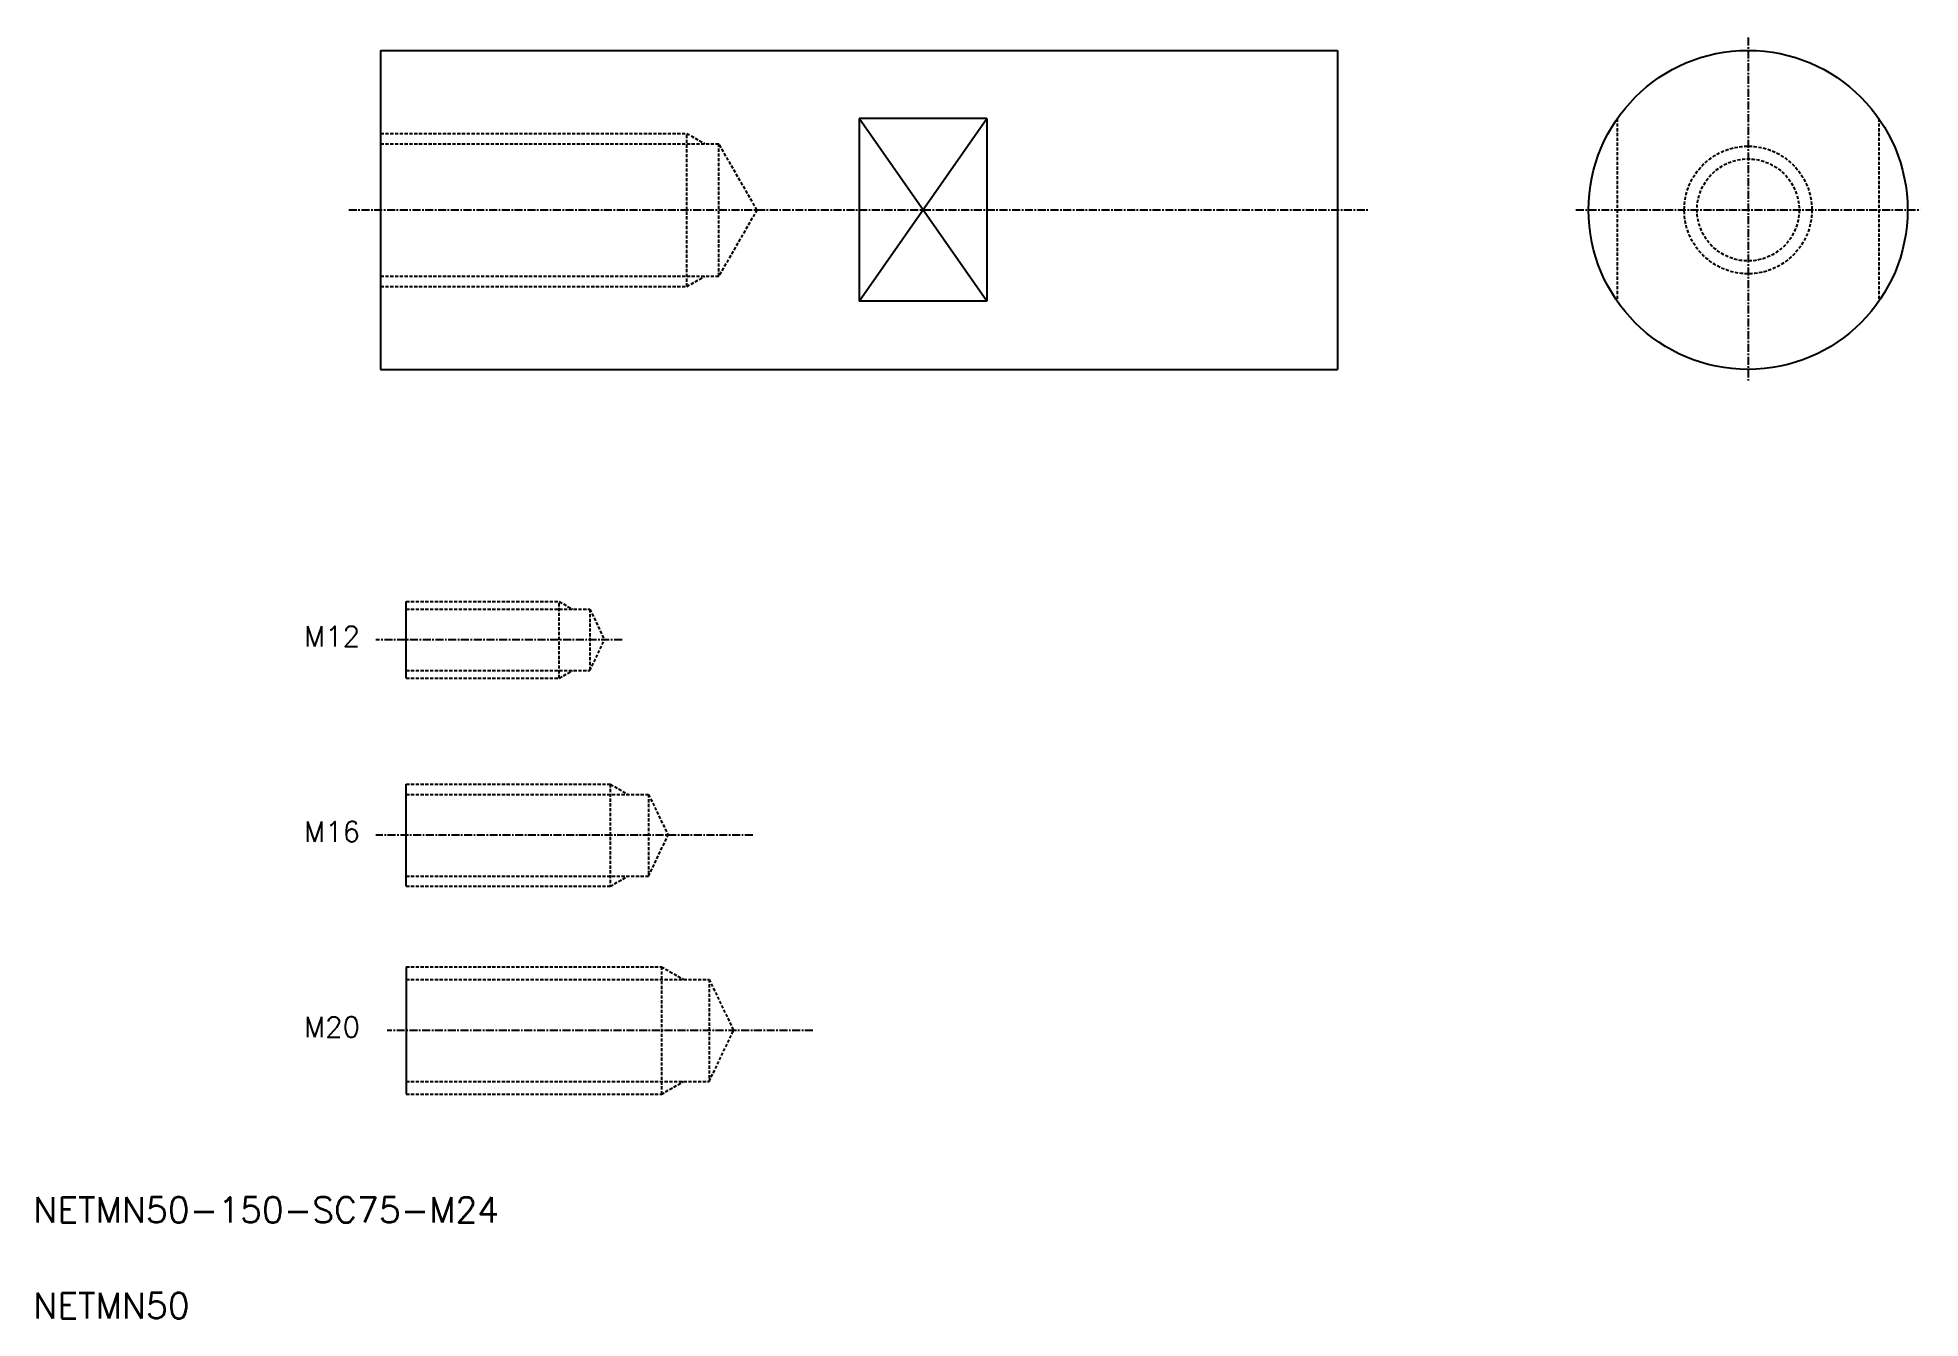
# Model space of a CAD drawing. Extents: x 11 to 306, y 10 to 211.
import ezdxf
from ezdxf.enums import TextEntityAlignment as Align

# ---------------------------------------------------------------- set-up
doc = ezdxf.new("R2010")
doc.units = 0
doc.linetypes.add('CENTER', pattern=[2, 1.25, -0.25, 0.25, -0.25])
doc.linetypes.add('DASHED', pattern=[0.75, 0.5, -0.25])
doc.layers.get('0').update_dxf_attribs({"linetype": 'CONTINUOUS'})
doc.layers.add('CENTER', color=1, linetype='CENTER')
doc.styles.get("Standard").update_dxf_attribs({"font": 'txt.shx'})

msp = doc.modelspace()

# ---------------------------------------------------------------- linework, layer by layer
at = {"color": 7, "linetype": 'CONTINUOUS'}
for p, q in [((64.45, 208.7), (214.45, 208.7)), ((64.45, 208.7), (64.45, 158.7)), ((214.45, 208.7), (214.45, 158.7)), ((139.45, 198.01), (139.45, 169.39)), ((159.45, 198.01), (139.45, 198.01)), ((159.45, 198.01), (159.45, 169.39)), ((159.45, 169.39), (139.45, 169.39)), ((64.45, 158.7), (214.45, 158.7)), ((68.45, 110.32), (68.45, 122.32)), ((68.45, 77.71), (68.45, 93.71)), ((68.45, 65.11), (68.45, 45.11))]:
    msp.add_line(p, q, dxfattribs=at)
at = {"color": 3, "linetype": 'CONTINUOUS'}
for p, q in [((139.45, 169.39), (159.45, 198.01)), ((159.45, 169.39), (139.45, 198.01))]:
    msp.add_line(p, q, dxfattribs=at)
at = {"color": 3, "linetype": 'DASHED'}
for p, q in [((258.29, 198.01), (258.29, 169.39)), ((299.29, 198.01), (299.29, 169.39)), ((64.45, 195.7), (112.45, 195.7)), ((112.45, 171.7), (112.45, 195.7)), ((112.45, 195.7), (115.27, 194.07)), ((64.45, 194.07), (117.45, 194.07)), ((117.45, 173.32), (117.45, 194.07)), ((123.44, 183.7), (117.45, 194.07)), ((123.44, 183.7), (117.45, 173.32)), ((64.45, 173.32), (117.45, 173.32)), ((64.45, 171.7), (112.45, 171.7)), ((112.45, 171.7), (115.27, 173.32)), ((68.45, 122.32), (92.45, 122.32)), ((68.45, 121.12), (97.25, 121.12)), ((92.45, 110.32), (92.45, 122.32)), ((92.45, 122.32), (94.53, 121.12)), ((97.25, 121.12), (97.25, 111.52)), ((97.25, 121.12), (99.54, 116.32)), ((97.25, 111.52), (99.54, 116.32)), ((68.45, 111.52), (97.25, 111.52)), ((68.45, 110.32), (92.45, 110.32)), ((92.45, 110.32), (94.53, 111.52)), ((68.45, 93.71), (100.45, 93.71)), ((68.45, 92.11), (106.45, 92.11)), ((100.45, 93.71), (103.22, 92.11)), ((100.45, 93.71), (100.45, 77.71)), ((106.45, 92.11), (109.5, 85.71)), ((106.45, 92.11), (106.45, 79.31)), ((106.45, 79.31), (109.5, 85.71)), ((68.45, 79.31), (106.45, 79.31)), ((68.45, 77.71), (100.45, 77.71)), ((100.45, 77.71), (103.22, 79.31)), ((68.45, 65.11), (108.45, 65.11)), ((108.45, 65.11), (108.45, 45.11)), ((108.45, 65.11), (111.92, 63.11)), ((68.45, 63.11), (115.95, 63.11)), ((115.95, 63.11), (115.95, 47.11)), ((115.95, 63.11), (119.76, 55.11)), ((115.95, 47.11), (119.76, 55.11)), ((68.45, 47.11), (115.95, 47.11)), ((68.45, 45.11), (108.45, 45.11)), ((108.45, 45.11), (111.92, 47.11))]:
    msp.add_line(p, q, dxfattribs=at)
at = {"color": 7, "linetype": 'CONTINUOUS'}
msp.add_circle((278.79, 183.7), 25, dxfattribs=at)
at = {"color": 3, "linetype": 'DASHED'}
for centre, radius in [((278.79, 183.69), 10), ((278.79, 183.7), 8)]:
    msp.add_circle(centre, radius, dxfattribs=at)
at = {"layer": 'CENTER', "color": 1, "linetype": 'CENTER'}
for p, q in [((278.79, 210.7), (278.79, 156.7)), ((59.45, 183.7), (219.45, 183.7)), ((251.79, 183.7), (305.79, 183.7)), ((102.29, 116.32), (63.68, 116.32)), ((122.79, 85.71), (63.68, 85.71)), ((132.21, 55.11), (65.45, 55.11))]:
    msp.add_line(p, q, dxfattribs=at)

# ---------------------------------------------------------------- texts
at = {"color": 7, "linetype": 'CONTINUOUS'}
for s, p in [('M12', (61.23, 116.86)), ('M16', (61.23, 86.26)), ('M20', (61.23, 55.66))]:
    msp.add_text(s, height=3.2, dxfattribs=at).set_placement(p, align=Align.MIDDLE_RIGHT)
for s, p in [('NETMN50-150-SC75-M24', (10, 25)), ('NETMN50', (10, 10))]:
    msp.add_text(s, height=4, dxfattribs=at).set_placement(p)

doc.saveas('drawing.dxf')
